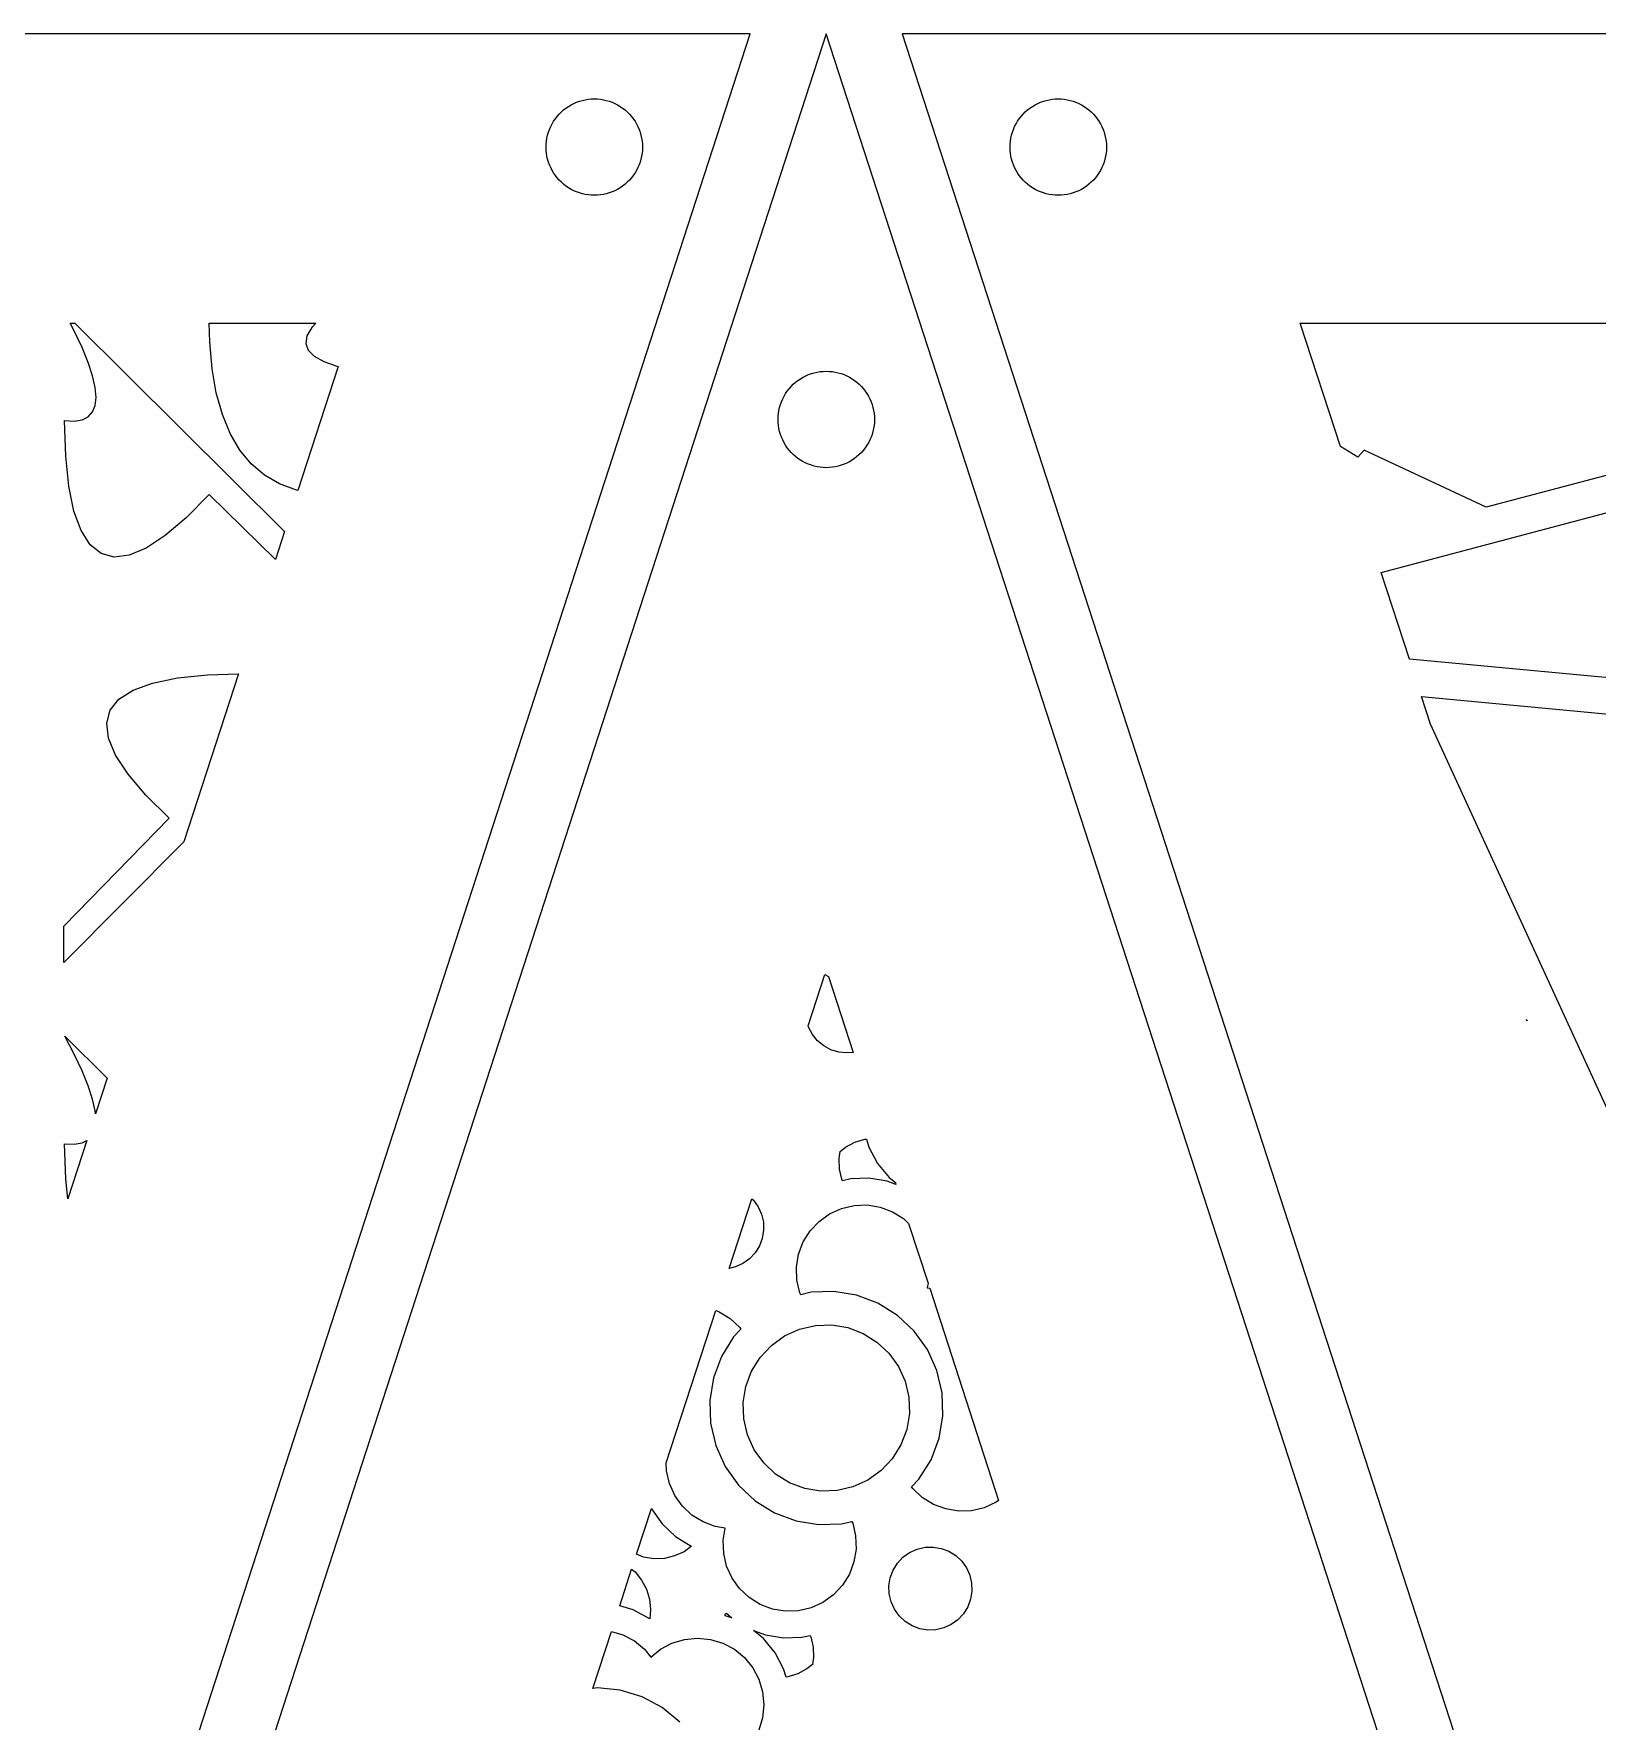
# Model space of a CAD drawing. Header units: metres. Extents: x 20 to 1108, y 20 to 485.
# Drawn here: x 843.7 to 908.5, y 180.8 to 250.8 of the extents above; entities that cross this region are included whole.
import ezdxf

# ---------------------------------------------------------------- set-up
doc = ezdxf.new("R2010")
doc.units = ezdxf.units.M

msp = doc.modelspace()

# ---------------------------------------------------------------- linework, layer by layer
for p, q in [((873.389, 250.826), (723.389, 250.826)), ((798.389, 20.0001), (873.389, 250.826)), ((876.544, 250.826), (801.544, 20)), ((951.544, 20), (876.544, 250.826)), ((1029.7, 250.826), (879.698, 250.826)), ((879.698, 250.826), (954.698, 20.0001)), ((865.742, 247.742), (865.846, 247.813)), ((865.846, 247.813), (865.954, 247.877)), ((865.954, 247.877), (866.066, 247.934)), ((866.066, 247.934), (866.181, 247.984)), ((866.181, 247.984), (866.3, 248.026)), ((866.3, 248.026), (866.42, 248.062)), ((866.42, 248.062), (866.543, 248.089)), ((866.543, 248.089), (866.667, 248.109)), ((866.667, 248.109), (866.792, 248.12)), ((866.792, 248.12), (866.918, 248.124)), ((866.918, 248.124), (867.043, 248.12)), ((867.043, 248.12), (867.168, 248.109)), ((867.168, 248.109), (867.292, 248.089)), ((867.292, 248.089), (867.415, 248.062)), ((867.415, 248.062), (867.535, 248.026)), ((867.535, 248.026), (867.653, 247.984)), ((867.653, 247.984), (867.769, 247.934)), ((867.769, 247.934), (867.881, 247.877)), ((867.881, 247.877), (867.989, 247.813)), ((867.989, 247.813), (868.093, 247.742)), ((884.995, 247.742), (885.099, 247.813)), ((885.099, 247.813), (885.207, 247.877)), ((885.207, 247.877), (885.318, 247.934)), ((885.318, 247.934), (885.435, 247.984)), ((885.435, 247.984), (885.553, 248.026)), ((885.553, 248.026), (885.673, 248.062)), ((885.673, 248.062), (885.796, 248.089)), ((885.796, 248.089), (885.92, 248.109)), ((885.92, 248.109), (886.045, 248.12)), ((886.045, 248.12), (886.17, 248.124)), ((886.17, 248.124), (886.296, 248.12)), ((886.296, 248.12), (886.421, 248.109)), ((886.421, 248.109), (886.545, 248.089)), ((886.545, 248.089), (886.668, 248.062)), ((886.668, 248.062), (886.788, 248.026)), ((886.788, 248.026), (886.906, 247.984)), ((886.906, 247.984), (887.022, 247.934)), ((887.022, 247.934), (887.134, 247.877)), ((887.134, 247.877), (887.242, 247.813)), ((887.242, 247.813), (887.346, 247.742)), ((865.165, 247.087), (865.228, 247.195)), ((865.228, 247.195), (865.3, 247.3)), ((865.3, 247.3), (865.376, 247.399)), ((865.376, 247.399), (865.46, 247.493)), ((865.46, 247.493), (865.549, 247.582)), ((865.549, 247.582), (865.642, 247.665)), ((865.642, 247.665), (865.742, 247.742)), ((868.093, 247.742), (868.192, 247.665)), ((868.192, 247.665), (868.287, 247.582)), ((868.287, 247.582), (868.375, 247.493)), ((868.375, 247.493), (868.459, 247.399)), ((868.459, 247.399), (868.535, 247.3)), ((868.535, 247.3), (868.606, 247.195)), ((868.606, 247.195), (868.67, 247.087)), ((884.418, 247.087), (884.481, 247.195)), ((884.481, 247.195), (884.553, 247.3)), ((884.553, 247.3), (884.629, 247.399)), ((884.629, 247.399), (884.713, 247.493)), ((884.713, 247.493), (884.801, 247.582)), ((884.801, 247.582), (884.896, 247.665)), ((884.896, 247.665), (884.995, 247.742)), ((887.346, 247.742), (887.445, 247.665)), ((887.445, 247.665), (887.539, 247.582)), ((887.539, 247.582), (887.628, 247.493)), ((887.628, 247.493), (887.712, 247.399)), ((887.712, 247.399), (887.788, 247.3)), ((887.788, 247.3), (887.859, 247.195)), ((887.859, 247.195), (887.923, 247.087)), ((864.933, 246.375), (864.953, 246.499)), ((864.953, 246.499), (864.98, 246.621)), ((864.98, 246.621), (865.015, 246.742)), ((865.015, 246.742), (865.057, 246.86)), ((865.057, 246.86), (865.107, 246.976)), ((865.107, 246.976), (865.165, 247.087)), ((868.67, 247.087), (868.727, 246.976)), ((868.727, 246.976), (868.777, 246.86)), ((868.777, 246.86), (868.819, 246.742)), ((868.819, 246.742), (868.854, 246.621)), ((868.854, 246.621), (868.882, 246.499)), ((868.882, 246.499), (868.901, 246.375)), ((884.187, 246.375), (884.206, 246.499)), ((884.206, 246.499), (884.233, 246.621)), ((884.233, 246.621), (884.269, 246.742)), ((884.269, 246.742), (884.311, 246.86)), ((884.311, 246.86), (884.36, 246.976)), ((884.36, 246.976), (884.418, 247.087)), ((887.923, 247.087), (887.981, 246.976)), ((887.981, 246.976), (888.03, 246.86)), ((888.03, 246.86), (888.072, 246.742)), ((888.072, 246.742), (888.107, 246.621)), ((888.107, 246.621), (888.135, 246.499)), ((888.135, 246.499), (888.154, 246.375)), ((864.918, 246.124), (864.922, 246.249)), ((864.922, 245.998), (864.918, 246.124)), ((864.922, 246.249), (864.933, 246.375)), ((864.933, 245.873), (864.922, 245.998)), ((864.953, 245.749), (864.933, 245.873)), ((864.98, 245.627), (864.953, 245.749)), ((868.882, 245.749), (868.854, 245.627)), ((868.901, 245.873), (868.882, 245.749)), ((868.901, 246.375), (868.913, 246.249)), ((868.913, 245.998), (868.901, 245.873)), ((868.913, 246.249), (868.918, 246.124)), ((868.918, 246.124), (868.913, 245.998)), ((884.17, 246.124), (884.175, 246.249)), ((884.175, 245.998), (884.17, 246.124)), ((884.175, 246.249), (884.187, 246.375)), ((884.187, 245.873), (884.175, 245.998)), ((884.206, 245.749), (884.187, 245.873)), ((884.233, 245.627), (884.206, 245.749)), ((888.135, 245.749), (888.107, 245.627)), ((888.154, 245.873), (888.135, 245.749)), ((888.154, 246.375), (888.166, 246.249)), ((888.166, 245.998), (888.154, 245.873)), ((888.166, 246.249), (888.17, 246.124)), ((888.17, 246.124), (888.166, 245.998)), ((865.015, 245.506), (864.98, 245.627)), ((865.057, 245.388), (865.015, 245.506)), ((865.107, 245.273), (865.057, 245.388)), ((865.165, 245.16), (865.107, 245.273)), ((865.228, 245.052), (865.165, 245.16)), ((865.3, 244.948), (865.228, 245.052)), ((868.606, 245.052), (868.535, 244.948)), ((868.67, 245.16), (868.606, 245.052)), ((868.727, 245.273), (868.67, 245.16)), ((868.777, 245.388), (868.727, 245.273)), ((868.819, 245.506), (868.777, 245.388)), ((868.854, 245.627), (868.819, 245.506)), ((884.269, 245.506), (884.233, 245.627)), ((884.311, 245.388), (884.269, 245.506)), ((884.36, 245.273), (884.311, 245.388)), ((884.418, 245.16), (884.36, 245.273)), ((884.481, 245.052), (884.418, 245.16)), ((884.553, 244.948), (884.481, 245.052)), ((887.859, 245.052), (887.788, 244.948)), ((887.923, 245.16), (887.859, 245.052)), ((887.981, 245.273), (887.923, 245.16)), ((888.03, 245.388), (887.981, 245.273)), ((888.072, 245.506), (888.03, 245.388)), ((888.107, 245.627), (888.072, 245.506)), ((865.376, 244.849), (865.3, 244.948)), ((865.46, 244.755), (865.376, 244.849)), ((865.549, 244.666), (865.46, 244.755)), ((865.642, 244.583), (865.549, 244.666)), ((865.742, 244.506), (865.642, 244.583)), ((865.846, 244.436), (865.742, 244.506)), ((865.954, 244.371), (865.846, 244.436)), ((866.066, 244.315), (865.954, 244.371)), ((866.181, 244.265), (866.066, 244.315)), ((867.769, 244.315), (867.653, 244.265)), ((867.881, 244.371), (867.769, 244.315)), ((867.989, 244.436), (867.881, 244.371)), ((868.093, 244.506), (867.989, 244.436)), ((868.192, 244.583), (868.093, 244.506)), ((868.287, 244.666), (868.192, 244.583)), ((868.375, 244.755), (868.287, 244.666)), ((868.459, 244.849), (868.375, 244.755)), ((868.535, 244.948), (868.459, 244.849)), ((884.629, 244.849), (884.553, 244.948)), ((884.713, 244.755), (884.629, 244.849)), ((884.801, 244.666), (884.713, 244.755)), ((884.896, 244.583), (884.801, 244.666)), ((884.995, 244.506), (884.896, 244.583)), ((885.099, 244.436), (884.995, 244.506)), ((885.207, 244.371), (885.099, 244.436)), ((885.318, 244.315), (885.207, 244.371)), ((885.435, 244.265), (885.318, 244.315)), ((887.022, 244.315), (886.906, 244.265)), ((887.134, 244.371), (887.022, 244.315)), ((887.242, 244.436), (887.134, 244.371)), ((887.346, 244.506), (887.242, 244.436)), ((887.445, 244.583), (887.346, 244.506)), ((887.539, 244.666), (887.445, 244.583)), ((887.628, 244.755), (887.539, 244.666)), ((887.712, 244.849), (887.628, 244.755)), ((887.788, 244.948), (887.712, 244.849)), ((866.3, 244.222), (866.181, 244.265)), ((866.42, 244.187), (866.3, 244.222)), ((866.543, 244.159), (866.42, 244.187)), ((866.667, 244.14), (866.543, 244.159)), ((866.792, 244.128), (866.667, 244.14)), ((866.918, 244.124), (866.792, 244.128)), ((867.043, 244.128), (866.918, 244.124)), ((867.168, 244.14), (867.043, 244.128)), ((867.292, 244.159), (867.168, 244.14)), ((867.415, 244.187), (867.292, 244.159)), ((867.535, 244.222), (867.415, 244.187)), ((867.653, 244.265), (867.535, 244.222)), ((885.553, 244.222), (885.435, 244.265)), ((885.673, 244.187), (885.553, 244.222)), ((885.796, 244.159), (885.673, 244.187)), ((885.92, 244.14), (885.796, 244.159)), ((886.045, 244.128), (885.92, 244.14)), ((886.17, 244.124), (886.045, 244.128)), ((886.296, 244.128), (886.17, 244.124)), ((886.421, 244.14), (886.296, 244.128)), ((886.545, 244.159), (886.421, 244.14)), ((886.668, 244.187), (886.545, 244.159)), ((886.788, 244.222), (886.668, 244.187)), ((886.906, 244.265), (886.788, 244.222)), ((845.333, 238.497), (845.161, 238.826)), ((845.161, 238.826), (845.362, 238.826)), ((845.362, 238.826), (854.064, 230.181)), ((850.956, 238.041), (850.94, 238.826)), ((850.94, 238.826), (855.355, 238.826)), ((855.355, 238.826), (855.188, 238.644)), ((897.88, 233.701), (896.215, 238.826)), ((896.215, 238.826), (930.247, 238.826)), ((845.659, 237.805), (845.333, 238.497)), ((851.056, 236.929), (850.956, 238.041)), ((854.991, 238.299), (854.943, 237.984)), ((855.188, 238.644), (854.991, 238.299)), ((845.913, 237.184), (845.659, 237.805)), ((854.943, 237.984), (855.044, 237.7)), ((855.044, 237.7), (855.292, 237.448)), ((855.292, 237.448), (855.688, 237.228)), ((846.094, 236.633), (845.913, 237.184)), ((846.203, 236.153), (846.094, 236.633)), ((851.231, 235.925), (851.056, 236.929)), ((856.288, 237.026), (854.617, 231.884)), ((855.688, 237.228), (856.233, 237.039)), ((856.233, 237.039), (856.288, 237.026)), ((875.58, 236.579), (875.692, 236.636)), ((875.692, 236.636), (875.808, 236.686)), ((875.808, 236.686), (875.926, 236.728)), ((875.926, 236.728), (876.047, 236.763)), ((876.047, 236.763), (876.169, 236.791)), ((876.169, 236.791), (876.293, 236.81)), ((876.293, 236.81), (876.418, 236.822)), ((876.418, 236.822), (876.544, 236.826)), ((876.544, 236.826), (876.67, 236.822)), ((876.67, 236.822), (876.795, 236.81)), ((876.795, 236.81), (876.919, 236.791)), ((876.919, 236.791), (877.041, 236.763)), ((877.041, 236.763), (877.162, 236.728)), ((877.162, 236.728), (877.28, 236.686)), ((877.28, 236.686), (877.395, 236.636)), ((877.395, 236.636), (877.508, 236.579)), ((846.239, 235.744), (846.203, 236.153)), ((851.481, 235.028), (851.231, 235.925)), ((874.855, 235.898), (874.926, 236.002)), ((874.926, 236.002), (875.003, 236.101)), ((875.003, 236.101), (875.086, 236.195)), ((875.086, 236.195), (875.175, 236.284)), ((875.175, 236.284), (875.269, 236.367)), ((875.269, 236.367), (875.368, 236.444)), ((875.368, 236.444), (875.473, 236.515)), ((875.473, 236.515), (875.58, 236.579)), ((877.508, 236.579), (877.615, 236.515)), ((877.615, 236.515), (877.72, 236.444)), ((877.72, 236.444), (877.818, 236.367)), ((877.818, 236.367), (877.913, 236.284)), ((877.913, 236.284), (878.002, 236.195)), ((878.002, 236.195), (878.085, 236.101)), ((878.085, 236.101), (878.162, 236.002)), ((878.162, 236.002), (878.232, 235.898)), ((846.094, 235.138), (846.203, 235.405)), ((846.203, 235.405), (846.239, 235.744)), ((874.56, 235.077), (874.579, 235.201)), ((874.579, 235.201), (874.606, 235.324)), ((874.606, 235.324), (874.642, 235.444)), ((874.642, 235.444), (874.685, 235.562)), ((874.685, 235.562), (874.734, 235.678)), ((874.734, 235.678), (874.791, 235.79)), ((874.791, 235.79), (874.855, 235.898)), ((878.232, 235.898), (878.297, 235.79)), ((878.297, 235.79), (878.353, 235.678)), ((878.353, 235.678), (878.403, 235.562)), ((878.403, 235.562), (878.446, 235.444)), ((878.446, 235.444), (878.481, 235.324)), ((878.481, 235.324), (878.509, 235.201)), ((878.509, 235.201), (878.528, 235.077)), ((844.982, 233.308), (844.934, 234.777)), ((844.934, 234.777), (845.33, 234.761)), ((845.33, 234.761), (845.657, 234.816)), ((845.657, 234.816), (845.912, 234.942)), ((845.912, 234.942), (846.094, 235.138)), ((851.806, 234.238), (851.481, 235.028)), ((874.544, 234.826), (874.548, 234.952)), ((874.548, 234.701), (874.544, 234.826)), ((874.548, 234.952), (874.56, 235.077)), ((874.56, 234.576), (874.548, 234.701)), ((874.579, 234.451), (874.56, 234.576)), ((878.528, 234.576), (878.509, 234.451)), ((878.528, 235.077), (878.54, 234.952)), ((878.54, 234.701), (878.528, 234.576)), ((878.54, 234.952), (878.544, 234.826)), ((878.544, 234.826), (878.54, 234.701)), ((918.237, 234.964), (903.928, 231.185)), ((852.207, 233.556), (851.806, 234.238)), ((874.606, 234.329), (874.579, 234.451)), ((874.642, 234.208), (874.606, 234.329)), ((874.685, 234.09), (874.642, 234.208)), ((874.734, 233.975), (874.685, 234.09)), ((874.791, 233.863), (874.734, 233.975)), ((874.855, 233.755), (874.791, 233.863)), ((878.297, 233.863), (878.232, 233.755)), ((878.353, 233.975), (878.297, 233.863)), ((878.403, 234.09), (878.353, 233.975)), ((878.446, 234.208), (878.403, 234.09)), ((878.481, 234.329), (878.446, 234.208)), ((878.509, 234.451), (878.481, 234.329)), ((845.112, 232.056), (844.982, 233.308)), ((852.681, 232.98), (852.207, 233.556)), ((874.926, 233.651), (874.855, 233.755)), ((875.003, 233.551), (874.926, 233.651)), ((875.086, 233.457), (875.003, 233.551)), ((875.175, 233.368), (875.086, 233.457)), ((875.269, 233.285), (875.175, 233.368)), ((875.368, 233.208), (875.269, 233.285)), ((875.473, 233.138), (875.368, 233.208)), ((875.58, 233.074), (875.473, 233.138)), ((877.615, 233.138), (877.508, 233.074)), ((877.72, 233.208), (877.615, 233.138)), ((877.818, 233.285), (877.72, 233.208)), ((877.913, 233.368), (877.818, 233.285)), ((878.002, 233.457), (877.913, 233.368)), ((878.085, 233.551), (878.002, 233.457)), ((878.162, 233.651), (878.085, 233.551)), ((878.232, 233.755), (878.162, 233.651)), ((898.6, 233.265), (897.88, 233.701)), ((898.87, 233.554), (898.6, 233.265)), ((903.928, 231.185), (898.87, 233.554)), ((853.232, 232.512), (852.681, 232.98)), ((853.858, 232.15), (853.232, 232.512)), ((875.692, 233.017), (875.58, 233.074)), ((875.808, 232.967), (875.692, 233.017)), ((875.926, 232.924), (875.808, 232.967)), ((876.047, 232.889), (875.926, 232.924)), ((876.169, 232.862), (876.047, 232.889)), ((876.293, 232.842), (876.169, 232.862)), ((876.418, 232.83), (876.293, 232.842)), ((876.544, 232.826), (876.418, 232.83)), ((876.67, 232.83), (876.544, 232.826)), ((876.795, 232.842), (876.67, 232.83)), ((876.919, 232.862), (876.795, 232.842)), ((877.041, 232.889), (876.919, 232.862)), ((877.162, 232.924), (877.041, 232.889)), ((877.28, 232.967), (877.162, 232.924)), ((877.395, 233.017), (877.28, 232.967)), ((877.508, 233.074), (877.395, 233.017)), ((899.575, 228.484), (916.107, 232.851)), ((845.324, 231.026), (845.112, 232.056)), ((850.929, 231.708), (849.974, 230.746)), ((853.687, 229.022), (850.929, 231.708)), ((854.558, 231.896), (853.858, 232.15)), ((854.617, 231.884), (854.558, 231.896)), ((845.617, 230.217), (845.324, 231.026)), ((849.974, 230.746), (849.104, 230.007)), ((845.994, 229.629), (845.617, 230.217)), ((846.451, 229.263), (845.994, 229.629)), ((849.104, 230.007), (848.318, 229.489)), ((854.064, 230.181), (853.687, 229.022)), ((846.991, 229.117), (846.451, 229.263)), ((847.614, 229.193), (846.991, 229.117)), ((848.318, 229.489), (847.614, 229.193)), ((900.745, 224.884), (899.575, 228.484)), ((916.553, 223.412), (900.745, 224.884)), ((848.589, 223.892), (849.619, 224.104)), ((849.619, 224.104), (850.871, 224.234)), ((852.145, 224.275), (849.879, 217.3)), ((850.871, 224.234), (852.145, 224.275)), ((847.192, 223.222), (847.78, 223.599)), ((847.78, 223.599), (848.589, 223.892)), ((901.619, 222.193), (901.25, 223.33)), ((901.25, 223.33), (921.784, 221.419)), ((846.681, 222.225), (846.826, 222.764)), ((846.826, 222.764), (847.192, 223.222)), ((846.757, 221.602), (846.681, 222.225)), ((909.769, 204.459), (901.619, 222.193)), ((847.053, 220.898), (846.757, 221.602)), ((847.57, 220.111), (847.053, 220.898)), ((848.309, 219.241), (847.57, 220.111)), ((849.271, 218.287), (848.309, 219.241)), ((844.909, 213.808), (849.271, 218.287)), ((849.879, 217.3), (844.909, 212.298)), ((844.909, 212.298), (844.909, 213.808)), ((875.788, 209.668), (876.479, 211.796)), ((876.479, 211.796), (876.635, 211.714)), ((876.635, 211.714), (877.655, 208.573)), ((875.806, 209.613), (875.788, 209.668)), ((875.965, 209.314), (875.806, 209.613)), ((876.18, 209.053), (875.965, 209.314)), ((905.619, 209.883), (905.604, 209.932)), ((905.604, 209.932), (905.626, 209.883)), ((905.626, 209.883), (905.619, 209.883)), ((845.333, 208.497), (844.943, 209.242)), ((844.943, 209.242), (846.695, 207.502)), ((876.44, 208.838), (876.18, 209.053)), ((876.739, 208.679), (876.44, 208.838)), ((877.062, 208.58), (876.739, 208.679)), ((845.659, 207.805), (845.333, 208.497)), ((877.398, 208.548), (877.062, 208.58)), ((877.655, 208.573), (877.398, 208.548)), ((845.913, 207.184), (845.659, 207.805)), ((846.695, 207.502), (846.215, 206.024)), ((846.094, 206.633), (845.913, 207.184)), ((846.203, 206.153), (846.094, 206.633)), ((846.215, 206.024), (846.203, 206.153)), ((844.982, 203.308), (844.934, 204.777)), ((844.934, 204.777), (845.33, 204.761)), ((845.853, 204.912), (845.067, 202.491)), ((845.33, 204.761), (845.657, 204.816)), ((845.657, 204.816), (845.853, 204.912)), ((877.073, 204.166), (877.121, 204.454)), ((877.121, 204.454), (877.347, 204.64)), ((877.347, 204.64), (877.729, 204.844)), ((877.729, 204.844), (878.144, 204.969)), ((878.144, 204.969), (878.21, 204.976)), ((878.21, 204.976), (878.313, 204.639)), ((878.313, 204.639), (878.671, 203.969)), ((877.089, 203.732), (877.073, 204.166)), ((877.186, 203.312), (877.089, 203.732)), ((878.671, 203.969), (879.152, 203.381)), ((845.067, 202.491), (844.982, 203.308)), ((877.214, 203.25), (877.186, 203.312)), ((877.557, 203.33), (877.214, 203.25)), ((878.316, 203.355), (877.557, 203.33)), ((879.066, 203.231), (878.316, 203.355)), ((879.436, 203.092), (879.066, 203.231)), ((879.152, 203.381), (879.411, 203.17)), ((879.411, 203.17), (879.436, 203.092)), ((872.52, 199.611), (873.459, 202.499)), ((873.459, 202.499), (873.52, 202.441)), ((873.52, 202.441), (873.716, 202.167)), ((873.716, 202.167), (873.855, 201.859)), ((873.855, 201.859), (873.932, 201.53)), ((876.242, 201.563), (876.682, 201.878)), ((876.682, 201.878), (877.176, 202.102)), ((877.176, 202.102), (877.701, 202.225)), ((877.701, 202.225), (878.244, 202.243)), ((878.244, 202.243), (878.777, 202.154)), ((878.777, 202.154), (879.285, 201.964)), ((879.285, 201.964), (879.746, 201.677)), ((879.746, 201.677), (879.962, 201.475)), ((873.944, 201.191), (873.889, 200.857)), ((873.932, 201.53), (873.944, 201.191)), ((875.586, 200.708), (875.871, 201.168)), ((875.871, 201.168), (876.242, 201.563)), ((879.962, 201.475), (880.768, 198.993)), ((873.59, 200.253), (873.359, 200.007)), ((873.769, 200.541), (873.59, 200.253)), ((873.889, 200.857), (873.769, 200.541)), ((875.307, 199.667), (875.395, 200.201)), ((875.395, 200.201), (875.586, 200.708)), ((872.775, 199.671), (872.52, 199.611)), ((873.085, 199.811), (872.775, 199.671)), ((873.359, 200.007), (873.085, 199.811)), ((875.325, 199.125), (875.307, 199.667)), ((875.447, 198.599), (875.325, 199.125)), ((880.768, 198.993), (880.736, 198.802)), ((880.736, 198.802), (880.835, 198.786)), ((875.482, 198.521), (875.447, 198.599)), ((875.912, 198.621), (875.482, 198.521)), ((876.861, 198.652), (875.912, 198.621)), ((877.798, 198.497), (876.861, 198.652)), ((878.687, 198.163), (877.798, 198.497)), ((879.493, 197.662), (878.687, 198.163)), ((880.835, 198.786), (883.696, 189.98)), ((869.901, 191.549), (871.954, 197.868)), ((871.954, 197.868), (872.098, 197.814)), ((872.098, 197.814), (872.559, 197.527)), ((872.559, 197.527), (872.952, 197.158)), ((880.187, 197.011), (879.493, 197.662)), ((872.7, 196.767), (872.198, 195.961)), ((873.002, 197.09), (872.7, 196.767)), ((872.952, 197.158), (873.002, 197.09)), ((874.267, 196.415), (874.816, 196.809)), ((874.816, 196.809), (875.436, 197.088)), ((875.436, 197.088), (876.093, 197.242)), ((876.093, 197.242), (876.77, 197.265)), ((876.77, 197.265), (877.438, 197.154)), ((877.438, 197.154), (878.072, 196.915)), ((878.072, 196.915), (878.647, 196.557)), ((880.74, 196.241), (880.187, 197.011)), ((873.804, 195.921), (874.267, 196.415)), ((878.647, 196.557), (879.142, 196.095)), ((879.142, 196.095), (879.535, 195.545)), ((881.131, 195.376), (880.74, 196.241)), ((872.198, 195.961), (871.864, 195.072)), ((873.207, 194.711), (873.446, 195.345)), ((873.446, 195.345), (873.804, 195.921)), ((879.535, 195.545), (879.814, 194.928)), ((881.348, 194.45), (881.131, 195.376)), ((871.864, 195.072), (871.709, 194.135)), ((873.097, 194.044), (873.207, 194.711)), ((879.814, 194.928), (879.968, 194.269)), ((871.709, 194.135), (871.74, 193.186)), ((873.12, 193.367), (873.097, 194.044)), ((879.968, 194.269), (879.991, 193.593)), ((881.379, 193.502), (881.348, 194.45)), ((873.273, 192.708), (873.12, 193.367)), ((879.991, 193.593), (879.881, 192.925)), ((881.224, 192.565), (881.379, 193.502)), ((871.74, 193.186), (871.957, 192.261)), ((873.553, 192.091), (873.273, 192.708)), ((879.881, 192.925), (879.642, 192.291)), ((880.89, 191.676), (881.224, 192.565)), ((871.957, 192.261), (872.348, 191.396)), ((873.946, 191.542), (873.553, 192.091)), ((879.642, 192.291), (879.283, 191.715)), ((869.912, 191.209), (869.901, 191.549)), ((870.035, 190.684), (869.912, 191.209)), ((872.348, 191.396), (872.9, 190.625)), ((874.44, 191.079), (873.946, 191.542)), ((878.821, 191.221), (878.271, 190.827)), ((879.283, 191.715), (878.821, 191.221)), ((880.388, 190.869), (880.89, 191.676)), ((870.259, 190.189), (870.035, 190.684)), ((872.9, 190.625), (873.595, 189.974)), ((875.016, 190.721), (874.44, 191.079)), ((875.649, 190.482), (875.016, 190.721)), ((876.317, 190.372), (875.649, 190.482)), ((877.652, 190.548), (876.995, 190.394)), ((878.271, 190.827), (877.652, 190.548)), ((880.086, 190.547), (880.388, 190.869)), ((880.136, 190.478), (880.086, 190.547)), ((880.529, 190.109), (880.136, 190.478)), ((870.573, 189.75), (870.259, 190.189)), ((870.969, 189.379), (870.573, 189.75)), ((873.595, 189.974), (874.4, 189.473)), ((876.995, 190.394), (876.317, 190.372)), ((880.99, 189.822), (880.529, 190.109)), ((881.498, 189.631), (880.99, 189.822)), ((883.594, 189.907), (883.1, 189.683)), ((883.696, 189.98), (883.594, 189.907)), ((868.667, 187.751), (869.285, 189.652)), ((869.285, 189.652), (869.294, 189.632)), ((869.294, 189.632), (869.736, 189.015)), ((869.736, 189.015), (870.29, 188.496)), ((871.429, 189.094), (870.969, 189.379)), ((871.936, 188.902), (871.429, 189.094)), ((874.4, 189.473), (875.29, 189.139)), ((875.29, 189.139), (876.227, 188.984)), ((876.227, 188.984), (877.176, 189.015)), ((877.176, 189.015), (877.605, 189.116)), ((877.605, 189.116), (877.641, 189.037)), ((877.641, 189.037), (877.763, 188.511)), ((882.031, 189.543), (881.498, 189.631)), ((882.573, 189.561), (882.031, 189.543)), ((883.1, 189.683), (882.573, 189.561)), ((870.29, 188.496), (870.936, 188.094)), ((872.352, 188.834), (871.936, 188.902)), ((872.268, 188.331), (872.352, 188.834)), ((872.286, 187.79), (872.268, 188.331)), ((877.763, 188.511), (877.781, 187.969)), ((868.964, 187.638), (868.667, 187.751)), ((869.392, 187.568), (868.964, 187.638)), ((870.246, 187.681), (869.825, 187.583)), ((870.641, 187.86), (870.246, 187.681)), ((870.957, 188.086), (870.641, 187.86)), ((870.936, 188.094), (870.957, 188.086)), ((872.409, 187.263), (872.286, 187.79)), ((877.781, 187.969), (877.692, 187.435)), ((879.497, 187.383), (879.727, 187.629)), ((879.727, 187.629), (880.003, 187.826)), ((880.003, 187.826), (880.312, 187.965)), ((880.312, 187.965), (880.641, 188.042)), ((880.641, 188.042), (880.979, 188.054)), ((880.979, 188.054), (881.313, 187.998)), ((881.313, 187.998), (881.63, 187.879)), ((881.63, 187.879), (881.917, 187.7)), ((881.917, 187.7), (882.164, 187.469)), ((867.971, 185.609), (868.466, 187.133)), ((868.466, 187.133), (868.606, 187.018)), ((868.606, 187.018), (868.882, 186.683)), ((869.825, 187.583), (869.392, 187.568)), ((872.633, 186.768), (872.409, 187.263)), ((877.502, 186.929), (877.216, 186.468)), ((877.692, 187.435), (877.502, 186.929)), ((879.199, 186.778), (879.318, 187.095)), ((879.318, 187.095), (879.497, 187.383)), ((882.164, 187.469), (882.36, 187.194)), ((882.36, 187.194), (882.5, 186.886)), ((868.882, 186.683), (869.086, 186.301)), ((869.086, 186.301), (869.21, 185.887)), ((872.948, 186.329), (872.633, 186.768)), ((873.342, 185.959), (872.948, 186.329)), ((877.216, 186.468), (876.846, 186.073)), ((879.144, 186.445), (879.199, 186.778)), ((879.156, 186.106), (879.144, 186.445)), ((882.5, 186.886), (882.576, 186.557)), ((882.588, 186.219), (882.533, 185.885)), ((882.576, 186.557), (882.588, 186.219)), ((868.527, 185.441), (867.971, 185.609)), ((869.21, 185.887), (869.253, 185.455)), ((873.803, 185.672), (873.342, 185.959)), ((874.311, 185.482), (873.803, 185.672)), ((875.912, 185.534), (875.387, 185.412)), ((876.406, 185.758), (875.912, 185.534)), ((876.846, 186.073), (876.406, 185.758)), ((879.232, 185.778), (879.156, 186.106)), ((879.372, 185.469), (879.232, 185.778)), ((882.414, 185.569), (882.234, 185.281)), ((882.533, 185.885), (882.414, 185.569)), ((869.198, 185.082), (868.527, 185.441)), ((869.215, 185.068), (869.198, 185.082)), ((869.253, 185.455), (869.215, 185.068)), ((872.341, 185.197), (872.347, 185.264)), ((872.627, 185.11), (872.341, 185.197)), ((872.347, 185.264), (872.35, 185.272)), ((872.35, 185.272), (872.407, 185.315)), ((872.407, 185.315), (872.627, 185.11)), ((874.844, 185.393), (874.311, 185.482)), ((875.387, 185.412), (874.844, 185.393)), ((879.567, 185.195), (879.372, 185.469)), ((879.814, 184.964), (879.567, 185.195)), ((880.102, 184.785), (879.814, 184.964)), ((881.726, 184.836), (881.42, 184.698)), ((882.003, 185.035), (881.726, 184.836)), ((882.234, 185.281), (882.003, 185.035)), ((866.86, 182.191), (867.629, 184.555)), ((867.629, 184.555), (868.101, 184.411)), ((868.101, 184.411), (868.579, 184.156)), ((868.579, 184.156), (868.998, 183.812)), ((870.136, 184.066), (870.654, 184.222)), ((870.654, 184.222), (871.193, 184.276)), ((871.193, 184.276), (871.733, 184.223)), ((871.733, 184.223), (872.25, 184.066)), ((873.936, 184.255), (873.522, 184.593)), ((873.522, 184.593), (874.021, 184.406)), ((874.417, 183.668), (873.936, 184.255)), ((874.021, 184.406), (874.771, 184.282)), ((874.771, 184.282), (875.531, 184.307)), ((875.531, 184.307), (875.874, 184.387)), ((875.874, 184.387), (875.902, 184.324)), ((875.902, 184.324), (875.999, 183.905)), ((880.419, 184.665), (880.102, 184.785)), ((880.752, 184.61), (880.419, 184.665)), ((881.092, 184.621), (880.752, 184.61)), ((881.42, 184.698), (881.092, 184.621)), ((868.998, 183.812), (869.265, 183.487)), ((869.265, 183.487), (869.658, 183.81)), ((869.658, 183.81), (870.136, 184.066)), ((872.25, 184.066), (872.729, 183.81)), ((872.729, 183.81), (873.147, 183.466)), ((873.147, 183.466), (873.49, 183.048)), ((874.774, 182.997), (874.417, 183.668)), ((876.015, 183.47), (875.967, 183.182)), ((875.999, 183.905), (876.015, 183.47)), ((873.49, 183.048), (873.746, 182.57)), ((874.878, 182.66), (874.774, 182.997)), ((875.358, 182.792), (874.944, 182.667)), ((875.741, 182.997), (875.358, 182.792)), ((875.967, 183.182), (875.741, 182.997)), ((867.044, 182.209), (866.86, 182.191)), ((867.988, 182.115), (867.044, 182.209)), ((868.898, 181.84), (867.988, 182.115)), ((873.746, 182.57), (873.902, 182.053)), ((873.902, 182.053), (873.956, 181.513)), ((874.944, 182.667), (874.878, 182.66)), ((869.736, 181.392), (868.898, 181.84)), ((870.47, 180.79), (869.736, 181.392)), ((873.956, 181.513), (873.903, 180.974)), ((873.903, 180.974), (873.746, 180.456))]:
    msp.add_line(p, q)

doc.saveas('drawing.dxf')
